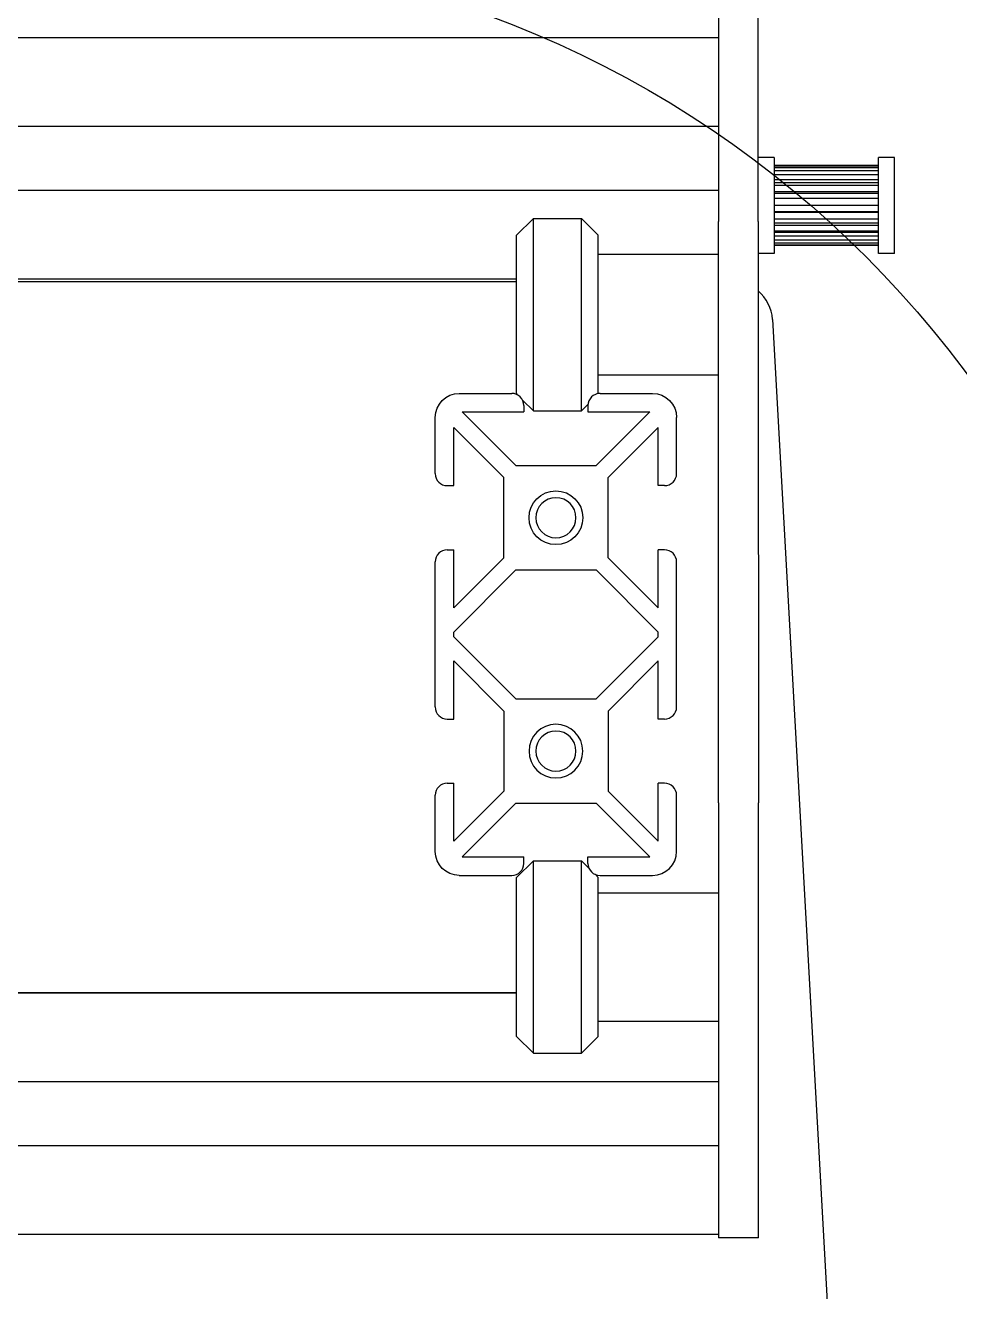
# Model space of a CAD drawing. Header units: millimetres. Extents: x 129 to 6329, y 33 to 3553.
# Drawn here: x 4731.2 to 4964.2, y 935.8 to 1251.6 of the extents above; entities that cross this region are included whole.
import ezdxf

# ---------------------------------------------------------------- set-up
doc = ezdxf.new("R2010")
doc.units = ezdxf.units.MM
doc.layers.add('vistasIsometricas', color=255, linetype='Continuous')

msp = doc.modelspace()

# ---------------------------------------------------------------- linework, layer by layer
at = {"layer": 'vistasIsometricas', "extrusion": (0, 1, 0)}
for p, q in [((4904.079, 1361.726), (4904.079, 1214.901)), ((4913.979, 1214.901), (4913.979, 1361.726)), ((4610.879, 1248.599), (4904.079, 1248.599)), ((4610.879, 1226.499), (4904.079, 1226.499)), ((4917.979, 1218.699), (4913.979, 1218.699)), ((4917.979, 1218.699), (4917.979, 1194.699)), ((4943.979, 1216.699), (4917.979, 1216.699)), ((4943.979, 1216.547), (4917.979, 1216.547)), ((4943.979, 1216.096), (4917.979, 1216.096)), ((4943.979, 1194.699), (4943.979, 1218.699)), ((4947.979, 1218.699), (4943.979, 1218.699)), ((4947.979, 1194.699), (4947.979, 1218.699)), ((4904.079, 1214.901), (4904.079, 1202.674)), ((4913.979, 1202.674), (4913.979, 1214.901)), ((4943.979, 1215.359), (4917.979, 1215.359)), ((4943.979, 1214.36), (4917.979, 1214.36)), ((4943.979, 1213.127), (4917.979, 1213.127)), ((4610.879, 1210.499), (4904.079, 1210.499)), ((4943.979, 1212.377), (4917.979, 1212.377)), ((4943.979, 1211.699), (4917.979, 1211.699)), ((4943.979, 1210.119), (4917.979, 1210.119)), ((4943.979, 1209.72), (4917.979, 1209.72)), ((4943.979, 1208.436), (4917.979, 1208.436)), ((4943.979, 1206.699), (4917.979, 1206.699)), ((4853.679, 1199.299), (4857.879, 1203.499)), ((4857.879, 1155.499), (4857.879, 1203.499)), ((4857.879, 1203.499), (4869.879, 1203.499)), ((4869.879, 1155.499), (4869.879, 1203.499)), ((4874.079, 1199.299), (4869.879, 1203.499)), ((4943.979, 1205.165), (4917.979, 1205.165)), ((4943.979, 1204.963), (4917.979, 1204.963)), ((4943.979, 1203.279), (4917.979, 1203.279)), ((4904.079, 1057.772), (4904.079, 1202.674)), ((4913.979, 1202.674), (4913.979, 1181.499)), ((4943.979, 1202.283), (4917.979, 1202.283)), ((4943.979, 1201.699), (4917.979, 1201.699)), ((4943.979, 1200.271), (4917.979, 1200.271)), ((4853.679, 1159.699), (4853.679, 1199.299)), ((4874.079, 1159.812), (4874.079, 1199.299)), ((4943.979, 1199.933), (4917.979, 1199.933)), ((4943.979, 1199.039), (4917.979, 1199.039)), ((4943.979, 1198.039), (4917.979, 1198.039)), ((4943.979, 1197.302), (4917.979, 1197.302)), ((4874.079, 1194.543), (4904.079, 1194.543)), ((4917.979, 1194.699), (4913.979, 1194.699)), ((4943.979, 1196.851), (4917.979, 1196.851)), ((4943.979, 1196.699), (4917.979, 1196.699)), ((4947.979, 1194.699), (4943.979, 1194.699)), ((4661.279, 1188.399), (4853.679, 1188.399)), ((4661.279, 1187.743), (4853.679, 1187.743)), ((4913.979, 1181.499), (4914.054, 1057.772)), ((4917.535, 1178.298), (4956.949, 468.852)), ((4874.079, 1164.455), (4904.079, 1164.455)), ((4839.41, 1159.843), (4852.51, 1159.843)), ((4853.679, 1159.699), (4853.851, 1159.527)), ((4874.51, 1159.843), (4887.61, 1159.843)), ((4855.194, 1158.184), (4857.879, 1155.499)), ((4855.51, 1156.843), (4855.51, 1155.243)), ((4871.526, 1157.146), (4869.879, 1155.499)), ((4871.51, 1156.843), (4871.51, 1155.243)), ((4833.41, 1139.843), (4833.41, 1153.843)), ((4853.51, 1141.843), (4840.11, 1155.243)), ((4840.11, 1155.243), (4855.51, 1155.243)), ((4857.879, 1155.499), (4869.879, 1155.499)), ((4871.51, 1155.243), (4886.91, 1155.243)), ((4873.51, 1141.843), (4886.91, 1155.243)), ((4893.61, 1139.843), (4893.61, 1153.843)), ((4838.01, 1136.843), (4838.01, 1151.343)), ((4850.51, 1138.843), (4838.01, 1151.343)), ((4876.51, 1138.843), (4889.01, 1151.343)), ((4889.01, 1136.843), (4889.01, 1151.343)), ((4853.51, 1141.843), (4873.51, 1141.843)), ((4850.51, 1118.843), (4850.51, 1138.843)), ((4876.51, 1118.843), (4876.51, 1138.843)), ((4836.41, 1136.843), (4838.01, 1136.843)), ((4890.61, 1136.843), (4889.01, 1136.843)), ((4836.41, 1120.843), (4838.01, 1120.843)), ((4838.01, 1106.343), (4838.01, 1120.843)), ((4850.51, 1118.843), (4838.01, 1106.343)), ((4876.51, 1118.843), (4889.01, 1106.343)), ((4890.61, 1120.843), (4889.01, 1120.843)), ((4889.01, 1106.343), (4889.01, 1120.843)), ((4833.41, 1081.643), (4833.41, 1117.843)), ((4853.51, 1115.843), (4838.01, 1100.343)), ((4853.51, 1115.843), (4873.51, 1115.843)), ((4873.51, 1115.843), (4889.01, 1100.343)), ((4893.61, 1081.643), (4893.61, 1117.843)), ((4838.01, 1099.143), (4838.01, 1100.343)), ((4853.51, 1083.643), (4838.01, 1099.143)), ((4873.51, 1083.643), (4889.01, 1099.143)), ((4889.01, 1099.143), (4889.01, 1100.343)), ((4838.01, 1078.643), (4838.01, 1093.143)), ((4850.51, 1080.643), (4838.01, 1093.143)), ((4876.51, 1080.643), (4889.01, 1093.143)), ((4889.01, 1078.643), (4889.01, 1093.143)), ((4853.51, 1083.643), (4873.51, 1083.643)), ((4850.51, 1080.643), (4850.51, 1060.643)), ((4876.51, 1080.643), (4876.51, 1060.643)), ((4836.41, 1078.643), (4838.01, 1078.643)), ((4890.61, 1078.643), (4889.01, 1078.643)), ((4836.41, 1062.643), (4838.01, 1062.643)), ((4838.01, 1048.143), (4838.01, 1062.643)), ((4890.61, 1062.643), (4889.01, 1062.643)), ((4889.01, 1048.143), (4889.01, 1062.643)), ((4833.41, 1045.643), (4833.41, 1059.643)), ((4850.51, 1060.643), (4838.01, 1048.143)), ((4876.51, 1060.643), (4889.01, 1048.143)), ((4893.61, 1045.643), (4893.61, 1059.643)), ((4853.51, 1057.643), (4840.11, 1044.243)), ((4853.51, 1057.643), (4873.51, 1057.643)), ((4873.51, 1057.643), (4886.91, 1044.243)), ((4904.079, 1057.772), (4904.079, 1043.644)), ((4914.063, 1043.644), (4914.054, 1057.772)), ((4840.11, 1044.243), (4855.51, 1044.243)), ((4853.679, 1039.099), (4857.879, 1043.299)), ((4855.51, 1042.643), (4855.51, 1044.243)), ((4857.879, 995.299), (4857.879, 1043.299)), ((4857.879, 1043.299), (4869.879, 1043.299)), ((4869.879, 995.299), (4869.879, 1043.299)), ((4871.782, 1041.397), (4869.879, 1043.299)), ((4871.51, 1044.243), (4886.91, 1044.243)), ((4871.51, 1042.643), (4871.51, 1044.243)), ((4904.079, 1043.644), (4904.079, 955.171)), ((4914.079, 1017.299), (4914.063, 1043.644)), ((4839.41, 1039.643), (4852.51, 1039.643)), ((4853.679, 999.499), (4853.679, 1039.099)), ((4874.079, 1039.099), (4873.264, 1039.915)), ((4874.079, 999.499), (4874.079, 1039.099)), ((4874.51, 1039.643), (4887.61, 1039.643)), ((4874.079, 1035.291), (4904.079, 1035.291)), ((4914.079, 955.171), (4914.079, 1017.299)), ((4661.279, 1010.469), (4853.679, 1010.469)), ((4661.279, 1010.455), (4853.679, 1010.455)), ((4661.279, 1010.441), (4853.679, 1010.441)), ((4661.279, 1010.406), (4853.679, 1010.406)), ((4661.279, 1010.393), (4853.679, 1010.393)), ((4874.079, 1003.307), (4904.079, 1003.307)), ((4853.679, 999.499), (4857.879, 995.299)), ((4874.079, 999.499), (4869.879, 995.299)), ((4857.879, 995.299), (4869.879, 995.299)), ((4610.879, 988.273), (4904.079, 988.273)), ((4610.879, 972.277), (4904.079, 972.277)), ((4610.879, 972.273), (4904.079, 972.273)), ((4904.079, 955.171), (4904.079, 949.299)), ((4914.079, 949.299), (4914.079, 955.171)), ((4610.879, 950.178), (4904.079, 950.178)), ((4914.079, 949.299), (4904.079, 949.299))]:
    msp.add_line(p, q, dxfattribs=at)
at = {"layer": 'vistasIsometricas'}
for centre, radius in [((4757.479, 1010.469), 259.373), ((4863.51, 1128.843), 6.7)]:
    msp.add_circle(centre, radius, dxfattribs=at)
at = {"layer": 'vistasIsometricas', "extrusion": (-2e-16, 0, -1)}
for centre, radius in [((-4863.51, 1128.843), 5), ((-4863.51, 1070.643), 6.7), ((-4863.51, 1070.643), 5)]:
    msp.add_circle(centre, radius, dxfattribs=at)
at = {"layer": 'vistasIsometricas'}
for centre, radius, start, end in [((4907.55, 1177.743), 10, 3.17983, 49.99415), ((4852.51, 1156.843), 3, 0, 90), ((4874.51, 1156.843), 3, 90, 180), ((4836.41, 1139.843), 3, 180, 270), ((4890.61, 1139.843), 3, 270, 0), ((4836.41, 1117.843), 3, 90, 180), ((4890.61, 1117.843), 3, 0, 90), ((4836.41, 1081.643), 3, 180, 270), ((4890.61, 1081.643), 3, 270, 0), ((4836.41, 1059.643), 3, 90, 180), ((4890.61, 1059.643), 3, 0, 90), ((4887.61, 1045.643), 6, 270, 0), ((4852.51, 1042.643), 3, 270, 0), ((4874.51, 1042.643), 3, 180, 270)]:
    msp.add_arc(centre, radius, start, end, dxfattribs=at)
at = {"layer": 'vistasIsometricas', "extrusion": (-2e-16, 0, -1)}
for centre, start, end in [((-4839.41, 1153.843), 0, 90), ((-4887.61, 1153.843), 90, 180), ((-4839.41, 1045.643), 270, 0)]:
    msp.add_arc(centre, 6, start, end, dxfattribs=at)

doc.saveas('drawing.dxf')
